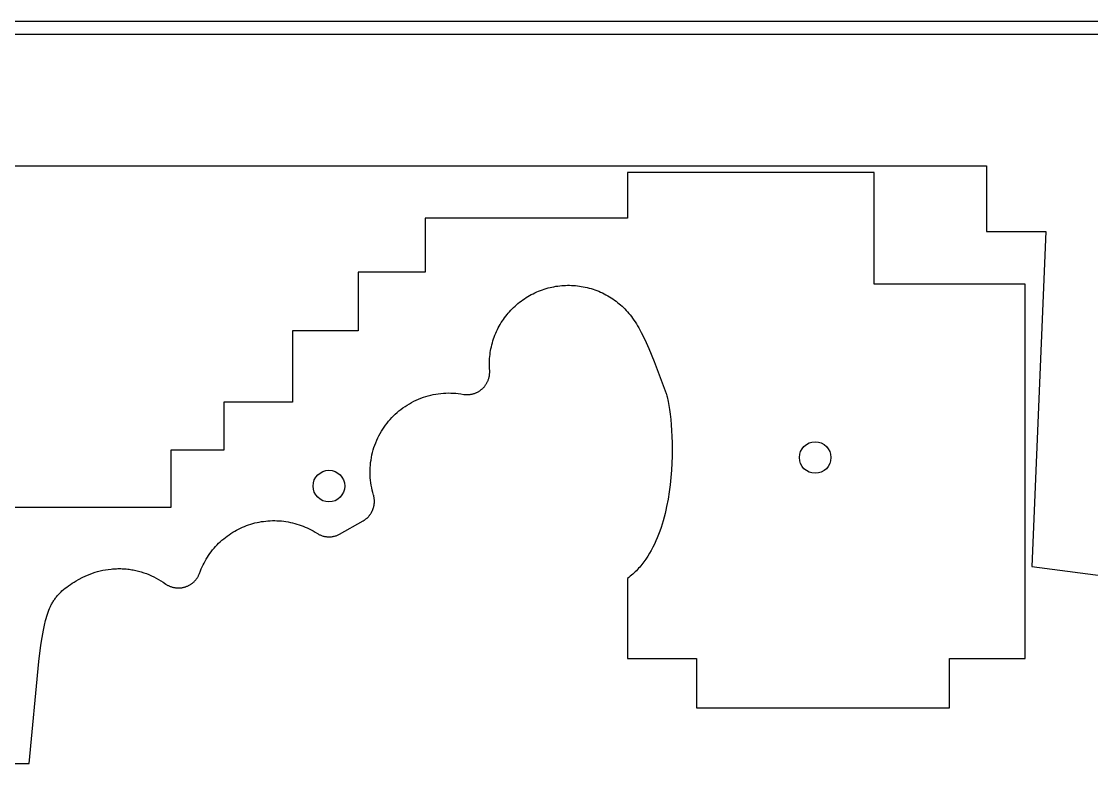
# Model space of a CAD drawing. Extents: x 296 to 1497, y 3 to 304.
# Drawn here: x 1044.5 to 1139.3, y 237.3 to 303.1 of the extents above; entities that cross this region are included whole.
import ezdxf

# ---------------------------------------------------------------- set-up
doc = ezdxf.new("R2010")
doc.units = 0
doc.layers.add('FLAT_PANELS', color=1, linetype='CONTINUOUS')
doc.layers.add('HELP_LINES', color=3, linetype='CONTINUOUS')

msp = doc.modelspace()

# ---------------------------------------------------------------- linework, layer by layer
at = {"layer": 'FLAT_PANELS'}
for p, q in [((1154.97, 301.944, 0), (1025.578, 301.944)), ((1035.708, 290.302), (1130.005, 290.302)), ((1130.005, 290.302), (1130.005, 284.481)), ((1120.039, 289.719), (1098.211, 289.719)), ((1098.211, 289.719), (1098.211, 285.644)), ((1120.039, 279.824), (1120.039, 289.719)), ((1098.211, 285.644), (1080.285, 285.644)), ((1080.285, 285.644), (1080.285, 280.86)), ((1130.005, 284.481), (1135.244, 284.481)), ((1135.244, 284.481), (1134.017, 254.795)), ((1080.285, 280.86), (1074.345, 280.86)), ((1074.345, 280.86), (1074.345, 275.686)), ((1092.029, 279.645), (1092.202, 279.666)), ((1092.202, 279.666), (1092.374, 279.683)), ((1092.374, 279.683), (1092.547, 279.696)), ((1092.547, 279.696), (1092.718, 279.704)), ((1092.718, 279.704), (1092.89, 279.708)), ((1092.89, 279.708), (1093.063, 279.708)), ((1093.063, 279.708), (1093.236, 279.703)), ((1093.236, 279.703), (1093.41, 279.694)), ((1093.41, 279.694), (1093.585, 279.681)), ((1093.585, 279.681), (1093.759, 279.664)), ((1093.759, 279.664), (1093.934, 279.641)), ((1133.427, 279.824), (1120.039, 279.824)), ((1133.427, 246.645), (1133.427, 279.824)), ((1089.215, 278.617), (1089.366, 278.711)), ((1089.366, 278.711), (1089.52, 278.801)), ((1089.52, 278.801), (1089.677, 278.887)), ((1089.677, 278.887), (1089.836, 278.968)), ((1089.836, 278.968), (1089.996, 279.046)), ((1089.996, 279.046), (1090.159, 279.12)), ((1090.159, 279.12), (1090.323, 279.19)), ((1090.323, 279.19), (1090.489, 279.255)), ((1090.489, 279.255), (1090.657, 279.316)), ((1090.657, 279.316), (1090.826, 279.373)), ((1090.826, 279.373), (1090.996, 279.425)), ((1090.996, 279.425), (1091.167, 279.473)), ((1091.167, 279.473), (1091.338, 279.516)), ((1091.338, 279.516), (1091.51, 279.555)), ((1091.51, 279.555), (1091.683, 279.589)), ((1091.683, 279.589), (1091.856, 279.619)), ((1091.856, 279.619), (1092.029, 279.645)), ((1093.934, 279.641), (1094.108, 279.615)), ((1094.108, 279.615), (1094.283, 279.584)), ((1094.283, 279.584), (1094.456, 279.548)), ((1094.456, 279.548), (1094.63, 279.508)), ((1094.63, 279.508), (1094.802, 279.464)), ((1094.802, 279.464), (1094.973, 279.415)), ((1094.973, 279.415), (1095.144, 279.362)), ((1095.144, 279.362), (1095.313, 279.304)), ((1095.313, 279.304), (1095.48, 279.242)), ((1095.48, 279.242), (1095.646, 279.176)), ((1095.646, 279.176), (1095.81, 279.105)), ((1095.81, 279.105), (1095.972, 279.031)), ((1095.972, 279.031), (1096.132, 278.952)), ((1096.132, 278.952), (1096.29, 278.87)), ((1096.29, 278.87), (1096.446, 278.783)), ((1096.446, 278.783), (1096.598, 278.693)), ((1088.109, 277.747), (1088.236, 277.867)), ((1088.236, 277.867), (1088.366, 277.983)), ((1088.366, 277.983), (1088.5, 278.097)), ((1088.5, 278.097), (1088.637, 278.208)), ((1088.637, 278.208), (1088.777, 278.315)), ((1088.777, 278.315), (1088.92, 278.419)), ((1088.92, 278.419), (1089.066, 278.52)), ((1089.066, 278.52), (1089.215, 278.617)), ((1096.598, 278.693), (1096.749, 278.6)), ((1096.749, 278.6), (1096.896, 278.502)), ((1096.896, 278.502), (1097.04, 278.402)), ((1097.04, 278.402), (1097.182, 278.298)), ((1097.182, 278.298), (1097.32, 278.191)), ((1097.32, 278.191), (1097.455, 278.081)), ((1097.455, 278.081), (1097.587, 277.968)), ((1097.587, 277.968), (1097.715, 277.853)), ((1097.715, 277.853), (1097.84, 277.735)), ((1087.213, 276.694), (1087.315, 276.836)), ((1087.315, 276.836), (1087.419, 276.976)), ((1087.419, 276.976), (1087.527, 277.112)), ((1087.527, 277.112), (1087.637, 277.245)), ((1087.637, 277.245), (1087.75, 277.374)), ((1087.75, 277.374), (1087.866, 277.501)), ((1087.866, 277.501), (1087.986, 277.626)), ((1087.986, 277.626), (1088.109, 277.747)), ((1097.84, 277.735), (1097.962, 277.613)), ((1097.962, 277.613), (1098.082, 277.488)), ((1098.082, 277.488), (1098.2, 277.358)), ((1098.2, 277.358), (1098.316, 277.224)), ((1098.316, 277.224), (1098.43, 277.084)), ((1098.43, 277.084), (1098.543, 276.939)), ((1098.543, 276.939), (1098.655, 276.788)), ((1086.678, 275.78), (1086.758, 275.939)), ((1086.758, 275.939), (1086.842, 276.095)), ((1086.842, 276.095), (1086.929, 276.249)), ((1086.929, 276.249), (1087.02, 276.4)), ((1087.02, 276.4), (1087.115, 276.548)), ((1087.115, 276.548), (1087.213, 276.694)), ((1098.655, 276.788), (1098.765, 276.631)), ((1098.765, 276.631), (1098.875, 276.467)), ((1098.875, 276.467), (1098.983, 276.295)), ((1098.983, 276.295), (1099.092, 276.117)), ((1099.092, 276.117), (1099.2, 275.93)), ((1099.2, 275.93), (1099.416, 275.532)), ((1074.345, 275.686), (1068.526, 275.686)), ((1068.526, 275.686), (1068.526, 269.346)), ((1086.283, 274.786), (1086.339, 274.956)), ((1086.339, 274.956), (1086.398, 275.124)), ((1086.398, 275.124), (1086.462, 275.291)), ((1086.462, 275.291), (1086.53, 275.456)), ((1086.53, 275.456), (1086.602, 275.619)), ((1086.602, 275.619), (1086.678, 275.78)), ((1099.416, 275.532), (1099.633, 275.099)), ((1099.633, 275.099), (1099.854, 274.629)), ((1086.074, 273.92), (1086.107, 274.095)), ((1086.107, 274.095), (1086.144, 274.269)), ((1086.144, 274.269), (1086.186, 274.442)), ((1086.186, 274.442), (1086.233, 274.615)), ((1086.233, 274.615), (1086.283, 274.786)), ((1099.854, 274.629), (1100.08, 274.118)), ((1100.08, 274.118), (1100.553, 272.969)), ((1085.97, 272.869), (1085.976, 273.044)), ((1085.976, 273.044), (1085.987, 273.219)), ((1085.987, 273.219), (1086.002, 273.395)), ((1086.002, 273.395), (1086.021, 273.57)), ((1086.021, 273.57), (1086.045, 273.745)), ((1086.045, 273.745), (1086.074, 273.92)), ((1085.968, 272.695), (1085.97, 272.869)), ((1085.97, 272.522), (1085.968, 272.695)), ((1085.977, 272.349), (1085.97, 272.522)), ((1085.992, 272.122), (1085.977, 272.349)), ((1085.993, 272.067), (1085.992, 272.122)), ((1100.553, 272.969), (1101.633, 270.119)), ((1085.779, 271.125), (1085.805, 271.177)), ((1085.805, 271.177), (1085.829, 271.23)), ((1085.829, 271.23), (1085.851, 271.283)), ((1085.851, 271.283), (1085.872, 271.337)), ((1085.872, 271.337), (1085.891, 271.392)), ((1085.891, 271.392), (1085.908, 271.447)), ((1085.908, 271.447), (1085.924, 271.503)), ((1085.924, 271.503), (1085.939, 271.559)), ((1085.939, 271.559), (1085.951, 271.615)), ((1085.951, 271.615), (1085.962, 271.672)), ((1085.962, 271.672), (1085.972, 271.728)), ((1085.972, 271.728), (1085.979, 271.785)), ((1085.979, 271.785), (1085.985, 271.842)), ((1085.985, 271.842), (1085.99, 271.898)), ((1085.99, 271.898), (1085.993, 271.955)), ((1085.994, 272.011), (1085.993, 272.067)), ((1085.993, 271.955), (1085.994, 272.011)), ((1084.708, 270.157), (1084.761, 270.179)), ((1084.761, 270.179), (1084.815, 270.202)), ((1084.815, 270.202), (1084.867, 270.226)), ((1084.867, 270.226), (1084.918, 270.252)), ((1084.918, 270.252), (1084.969, 270.279)), ((1084.969, 270.279), (1085.018, 270.308)), ((1085.018, 270.308), (1085.067, 270.338)), ((1085.067, 270.338), (1085.114, 270.369)), ((1085.114, 270.369), (1085.16, 270.401)), ((1085.16, 270.401), (1085.206, 270.435)), ((1085.206, 270.435), (1085.25, 270.469)), ((1085.25, 270.469), (1085.292, 270.505)), ((1085.292, 270.505), (1085.334, 270.541)), ((1085.334, 270.541), (1085.374, 270.579)), ((1085.374, 270.579), (1085.414, 270.618)), ((1085.414, 270.618), (1085.453, 270.658)), ((1085.453, 270.658), (1085.491, 270.699)), ((1085.491, 270.699), (1085.528, 270.742)), ((1085.528, 270.742), (1085.563, 270.786)), ((1085.563, 270.786), (1085.598, 270.831)), ((1085.598, 270.831), (1085.631, 270.878)), ((1085.631, 270.878), (1085.664, 270.925)), ((1085.664, 270.925), (1085.695, 270.974)), ((1085.695, 270.974), (1085.724, 271.023)), ((1085.724, 271.023), (1085.753, 271.073)), ((1085.753, 271.073), (1085.779, 271.125)), ((1068.526, 269.346), (1062.435, 269.346)), ((1062.435, 269.346), (1062.435, 265.103)), ((1078.875, 269.218), (1079.073, 269.328)), ((1079.073, 269.328), (1079.275, 269.433)), ((1079.275, 269.433), (1079.48, 269.531)), ((1079.48, 269.531), (1079.689, 269.623)), ((1079.689, 269.623), (1079.9, 269.708)), ((1079.9, 269.708), (1080.115, 269.786)), ((1080.115, 269.786), (1080.332, 269.857)), ((1080.332, 269.857), (1080.551, 269.92)), ((1080.551, 269.92), (1080.772, 269.977)), ((1080.772, 269.977), (1080.994, 270.026)), ((1080.994, 270.026), (1081.217, 270.068)), ((1081.217, 270.068), (1081.441, 270.103)), ((1081.441, 270.103), (1081.665, 270.13)), ((1081.665, 270.13), (1081.889, 270.15)), ((1081.889, 270.15), (1082.113, 270.163)), ((1082.113, 270.163), (1082.336, 270.168)), ((1082.336, 270.168), (1082.557, 270.167)), ((1082.557, 270.167), (1082.778, 270.158)), ((1082.778, 270.158), (1082.996, 270.143)), ((1082.996, 270.143), (1083.213, 270.121)), ((1083.213, 270.121), (1083.427, 270.092)), ((1083.427, 270.092), (1083.694, 270.048)), ((1083.694, 270.048), (1083.749, 270.041)), ((1083.749, 270.041), (1083.804, 270.035)), ((1083.804, 270.035), (1083.86, 270.03)), ((1083.86, 270.03), (1083.917, 270.027)), ((1083.917, 270.027), (1083.973, 270.026)), ((1083.973, 270.026), (1084.03, 270.026)), ((1084.03, 270.026), (1084.088, 270.028)), ((1084.088, 270.028), (1084.145, 270.031)), ((1084.145, 270.031), (1084.202, 270.037)), ((1084.202, 270.037), (1084.259, 270.043)), ((1084.259, 270.043), (1084.316, 270.052)), ((1084.316, 270.052), (1084.373, 270.062)), ((1084.373, 270.062), (1084.43, 270.074)), ((1084.43, 270.074), (1084.487, 270.087)), ((1084.487, 270.087), (1084.543, 270.103)), ((1084.543, 270.103), (1084.598, 270.119)), ((1084.598, 270.119), (1084.653, 270.138)), ((1084.653, 270.138), (1084.708, 270.157)), ((1101.633, 270.119), (1101.648, 270.076)), ((1101.648, 270.076), (1101.664, 270.031)), ((1101.664, 270.031), (1101.694, 269.93)), ((1101.694, 269.93), (1101.725, 269.816)), ((1101.725, 269.816), (1101.755, 269.69)), ((1101.755, 269.69), (1101.786, 269.552)), ((1101.786, 269.552), (1101.816, 269.402)), ((1101.816, 269.402), (1101.875, 269.07)), ((1077.469, 268.139), (1077.626, 268.29)), ((1077.626, 268.29), (1077.789, 268.437)), ((1077.789, 268.437), (1077.957, 268.58)), ((1077.957, 268.58), (1078.131, 268.717)), ((1078.131, 268.717), (1078.31, 268.851)), ((1078.31, 268.851), (1078.494, 268.978)), ((1078.494, 268.978), (1078.682, 269.101)), ((1078.682, 269.101), (1078.875, 269.218)), ((1101.875, 269.07), (1101.932, 268.695)), ((1101.932, 268.695), (1101.984, 268.282)), ((1076.764, 267.323), (1076.896, 267.496)), ((1076.896, 267.496), (1077.032, 267.664)), ((1077.032, 267.664), (1077.173, 267.827)), ((1077.173, 267.827), (1077.318, 267.985)), ((1077.318, 267.985), (1077.469, 268.139)), ((1101.984, 268.282), (1102.032, 267.833)), ((1102.032, 267.833), (1102.073, 267.352)), ((1102.073, 267.352), (1102.107, 266.841)), ((1076.179, 266.383), (1076.285, 266.58)), ((1076.285, 266.58), (1076.397, 266.773)), ((1076.397, 266.773), (1076.514, 266.961)), ((1076.514, 266.961), (1076.637, 267.145)), ((1076.637, 267.145), (1076.764, 267.323)), ((1102.107, 266.841), (1102.133, 266.303)), ((1075.743, 265.34), (1075.817, 265.555)), ((1075.817, 265.555), (1075.898, 265.767)), ((1075.898, 265.767), (1075.985, 265.976)), ((1075.985, 265.976), (1076.079, 266.181)), ((1076.079, 266.181), (1076.179, 266.383)), ((1102.133, 266.303), (1102.149, 265.742)), ((1102.149, 265.742), (1102.154, 265.16)), ((1062.435, 265.103), (1057.756, 265.103)), ((1057.756, 265.103), (1057.756, 260.033)), ((1075.517, 264.456), (1075.563, 264.68)), ((1075.563, 264.68), (1075.616, 264.902)), ((1075.616, 264.902), (1075.676, 265.122)), ((1075.676, 265.122), (1075.743, 265.34)), ((1102.147, 264.56), (1102.127, 263.946)), ((1102.154, 265.16), (1102.147, 264.56)), ((1075.4, 263.326), (1075.408, 263.552)), ((1075.408, 263.552), (1075.424, 263.779)), ((1075.424, 263.779), (1075.448, 264.005)), ((1075.448, 264.005), (1075.479, 264.231)), ((1075.479, 264.231), (1075.517, 264.456)), ((1102.127, 263.946), (1102.093, 263.319)), ((1075.398, 263.1), (1075.4, 263.326)), ((1075.404, 262.875), (1075.398, 263.1)), ((1075.417, 262.652), (1075.404, 262.875)), ((1075.437, 262.43), (1075.417, 262.652)), ((1102.044, 262.684), (1101.978, 262.043)), ((1102.093, 263.319), (1102.044, 262.684)), ((1075.464, 262.21), (1075.437, 262.43)), ((1075.497, 261.992), (1075.464, 262.21)), ((1075.538, 261.776), (1075.497, 261.992)), ((1075.584, 261.563), (1075.538, 261.776)), ((1101.978, 262.043), (1101.894, 261.4)), ((1075.637, 261.354), (1075.584, 261.563)), ((1075.707, 261.11), (1075.637, 261.354)), ((1075.717, 261.072), (1075.707, 261.11)), ((1075.727, 261.033), (1075.717, 261.072)), ((1075.735, 260.995), (1075.727, 261.033)), ((1075.744, 260.955), (1075.735, 260.995)), ((1075.751, 260.916), (1075.744, 260.955)), ((1075.758, 260.876), (1075.751, 260.916)), ((1075.763, 260.835), (1075.758, 260.876)), ((1075.768, 260.794), (1075.763, 260.835)), ((1075.773, 260.753), (1075.768, 260.794)), ((1075.776, 260.712), (1075.773, 260.753)), ((1075.779, 260.67), (1075.776, 260.712)), ((1101.792, 260.756), (1101.669, 260.115)), ((1101.894, 261.4), (1101.792, 260.756)), ((1057.756, 260.033), (1035.054, 260.033)), ((1075.604, 259.747), (1075.621, 259.787)), ((1075.621, 259.787), (1075.638, 259.827)), ((1075.638, 259.827), (1075.654, 259.868)), ((1075.654, 259.868), (1075.669, 259.909)), ((1075.669, 259.909), (1075.683, 259.951)), ((1075.683, 259.951), (1075.696, 259.992)), ((1075.696, 259.992), (1075.708, 260.034)), ((1075.708, 260.034), (1075.719, 260.076)), ((1075.719, 260.076), (1075.729, 260.119)), ((1075.729, 260.119), (1075.739, 260.161)), ((1075.739, 260.161), (1075.747, 260.204)), ((1075.747, 260.204), (1075.755, 260.246)), ((1075.755, 260.246), (1075.761, 260.289)), ((1075.761, 260.289), (1075.767, 260.332)), ((1075.767, 260.332), (1075.771, 260.374)), ((1075.771, 260.374), (1075.775, 260.417)), ((1075.775, 260.417), (1075.778, 260.46)), ((1075.778, 260.46), (1075.78, 260.502)), ((1075.78, 260.629), (1075.779, 260.67)), ((1075.781, 260.587), (1075.78, 260.629)), ((1075.78, 260.502), (1075.781, 260.544)), ((1075.781, 260.544), (1075.781, 260.587)), ((1101.6, 259.797), (1101.525, 259.48)), ((1101.669, 260.115), (1101.6, 259.797)), ((1065.96, 258.796), (1066.156, 258.82)), ((1066.156, 258.82), (1066.353, 258.838)), ((1066.353, 258.838), (1066.551, 258.85)), ((1066.551, 258.85), (1066.75, 258.857)), ((1066.75, 258.857), (1066.949, 258.858)), ((1066.949, 258.858), (1067.149, 258.854)), ((1067.149, 258.854), (1067.349, 258.844)), ((1067.349, 258.844), (1067.548, 258.828)), ((1067.548, 258.828), (1067.747, 258.806)), ((1067.747, 258.806), (1067.945, 258.779)), ((1072.697, 257.654), (1074.77, 258.831)), ((1074.77, 258.831), (1074.803, 258.851)), ((1074.803, 258.851), (1074.837, 258.871)), ((1074.837, 258.871), (1074.87, 258.893)), ((1074.87, 258.893), (1074.904, 258.915)), ((1074.904, 258.915), (1074.937, 258.938)), ((1074.937, 258.938), (1074.969, 258.961)), ((1074.969, 258.961), (1075.002, 258.986)), ((1075.002, 258.986), (1075.034, 259.011)), ((1075.034, 259.011), (1075.066, 259.037)), ((1075.066, 259.037), (1075.097, 259.064)), ((1075.097, 259.064), (1075.128, 259.091)), ((1075.128, 259.091), (1075.158, 259.12)), ((1075.158, 259.12), (1075.188, 259.149)), ((1075.188, 259.149), (1075.218, 259.179)), ((1075.218, 259.179), (1075.247, 259.209)), ((1075.247, 259.209), (1075.275, 259.241)), ((1075.275, 259.241), (1075.303, 259.273)), ((1075.303, 259.273), (1075.331, 259.306)), ((1075.331, 259.306), (1075.357, 259.339)), ((1075.357, 259.339), (1075.383, 259.373)), ((1075.383, 259.373), (1075.409, 259.408)), ((1075.409, 259.408), (1075.434, 259.443)), ((1075.434, 259.443), (1075.458, 259.479)), ((1075.458, 259.479), (1075.481, 259.516)), ((1075.481, 259.516), (1075.503, 259.553)), ((1075.503, 259.553), (1075.525, 259.591)), ((1075.525, 259.591), (1075.546, 259.629)), ((1075.546, 259.629), (1075.566, 259.668)), ((1075.566, 259.668), (1075.585, 259.707)), ((1075.585, 259.707), (1075.604, 259.747)), ((1101.359, 258.854), (1101.267, 258.545)), ((1101.445, 259.166), (1101.359, 258.854)), ((1101.525, 259.48), (1101.445, 259.166)), ((1063.237, 257.829), (1063.407, 257.93)), ((1063.407, 257.93), (1063.579, 258.025)), ((1063.579, 258.025), (1063.752, 258.115)), ((1063.752, 258.115), (1063.928, 258.2)), ((1063.928, 258.2), (1064.105, 258.28)), ((1064.105, 258.28), (1064.283, 258.354)), ((1064.283, 258.354), (1064.462, 258.423)), ((1064.462, 258.423), (1064.641, 258.487)), ((1064.641, 258.487), (1064.823, 258.546)), ((1064.823, 258.546), (1065.007, 258.6)), ((1065.007, 258.6), (1065.194, 258.65)), ((1065.194, 258.65), (1065.382, 258.694)), ((1065.382, 258.694), (1065.573, 258.733)), ((1065.573, 258.733), (1065.766, 258.768)), ((1065.766, 258.768), (1065.96, 258.796)), ((1067.945, 258.779), (1068.143, 258.746)), ((1068.143, 258.746), (1068.339, 258.707)), ((1068.339, 258.707), (1068.534, 258.663)), ((1068.534, 258.663), (1068.727, 258.614)), ((1068.727, 258.614), (1068.918, 258.559)), ((1068.918, 258.559), (1069.107, 258.499)), ((1069.107, 258.499), (1069.294, 258.433)), ((1069.294, 258.433), (1069.478, 258.363)), ((1069.478, 258.363), (1069.66, 258.288)), ((1069.66, 258.288), (1069.838, 258.208)), ((1069.838, 258.208), (1070.014, 258.123)), ((1070.014, 258.123), (1070.186, 258.034)), ((1070.186, 258.034), (1070.355, 257.941)), ((1070.355, 257.941), (1070.521, 257.844)), ((1101.065, 257.938), (1100.955, 257.641)), ((1101.169, 258.24), (1101.065, 257.938)), ((1101.267, 258.545), (1101.169, 258.24)), ((1061.983, 256.85), (1062.128, 256.988)), ((1062.128, 256.988), (1062.277, 257.122)), ((1062.277, 257.122), (1062.429, 257.252)), ((1062.429, 257.252), (1062.584, 257.377)), ((1062.584, 257.377), (1062.743, 257.497)), ((1062.743, 257.497), (1062.905, 257.613)), ((1062.905, 257.613), (1063.07, 257.723)), ((1063.07, 257.723), (1063.237, 257.829)), ((1070.521, 257.844), (1070.738, 257.709)), ((1070.738, 257.709), (1070.795, 257.676)), ((1070.795, 257.676), (1070.853, 257.645)), ((1070.853, 257.645), (1070.913, 257.615)), ((1070.913, 257.615), (1070.974, 257.588)), ((1070.974, 257.588), (1071.036, 257.562)), ((1071.036, 257.562), (1071.1, 257.538)), ((1071.1, 257.538), (1071.165, 257.517)), ((1071.165, 257.517), (1071.231, 257.497)), ((1071.231, 257.497), (1071.297, 257.48)), ((1071.297, 257.48), (1071.365, 257.465)), ((1071.365, 257.465), (1071.433, 257.452)), ((1071.433, 257.452), (1071.502, 257.442)), ((1071.502, 257.442), (1071.571, 257.434)), ((1071.571, 257.434), (1071.641, 257.428)), ((1071.641, 257.428), (1071.71, 257.425)), ((1071.71, 257.425), (1071.78, 257.424)), ((1071.78, 257.424), (1071.85, 257.426)), ((1071.85, 257.426), (1071.919, 257.43)), ((1071.919, 257.43), (1071.989, 257.437)), ((1071.989, 257.437), (1072.057, 257.446)), ((1072.057, 257.446), (1072.126, 257.457)), ((1072.126, 257.457), (1072.193, 257.47)), ((1072.193, 257.47), (1072.26, 257.486)), ((1072.26, 257.486), (1072.326, 257.504)), ((1072.326, 257.504), (1072.391, 257.524)), ((1072.391, 257.524), (1072.455, 257.547)), ((1072.455, 257.547), (1072.517, 257.571)), ((1072.517, 257.571), (1072.579, 257.597)), ((1072.579, 257.597), (1072.639, 257.625)), ((1072.639, 257.625), (1072.697, 257.654)), ((1100.715, 257.059), (1100.585, 256.776)), ((1100.838, 257.348), (1100.715, 257.059)), ((1100.955, 257.641), (1100.838, 257.348)), ((1061.205, 255.941), (1061.323, 256.101)), ((1061.323, 256.101), (1061.446, 256.258)), ((1061.446, 256.258), (1061.574, 256.411)), ((1061.574, 256.411), (1061.706, 256.561)), ((1061.706, 256.561), (1061.843, 256.708)), ((1061.843, 256.708), (1061.983, 256.85)), ((1100.152, 255.962), (1099.993, 255.704)), ((1100.303, 256.227), (1100.152, 255.962)), ((1100.447, 256.499), (1100.303, 256.227)), ((1100.585, 256.776), (1100.447, 256.499)), ((1060.6, 254.929), (1060.688, 255.102)), ((1060.688, 255.102), (1060.781, 255.275)), ((1060.781, 255.275), (1060.88, 255.445)), ((1060.88, 255.445), (1060.983, 255.613)), ((1060.983, 255.613), (1061.091, 255.778)), ((1061.091, 255.778), (1061.205, 255.941)), ((1099.563, 255.09), (1099.472, 254.973)), ((1099.653, 255.209), (1099.563, 255.09)), ((1099.741, 255.33), (1099.653, 255.209)), ((1099.827, 255.453), (1099.741, 255.33)), ((1099.993, 255.704), (1099.827, 255.453)), ((1050.374, 254.037), (1050.59, 254.125)), ((1050.59, 254.125), (1050.81, 254.207)), ((1050.81, 254.207), (1051.035, 254.282)), ((1051.035, 254.282), (1051.263, 254.35)), ((1051.263, 254.35), (1051.495, 254.41)), ((1051.495, 254.41), (1051.731, 254.463)), ((1051.731, 254.463), (1051.969, 254.507)), ((1051.969, 254.507), (1052.21, 254.544)), ((1052.21, 254.544), (1052.452, 254.572)), ((1052.452, 254.572), (1052.574, 254.583)), ((1052.574, 254.583), (1052.697, 254.592)), ((1052.697, 254.592), (1052.819, 254.599)), ((1052.819, 254.599), (1052.942, 254.603)), ((1052.942, 254.603), (1053.065, 254.605)), ((1053.065, 254.605), (1053.188, 254.606)), ((1053.188, 254.606), (1053.311, 254.604)), ((1053.311, 254.604), (1053.434, 254.6)), ((1053.434, 254.6), (1053.558, 254.593)), ((1053.558, 254.593), (1053.681, 254.585)), ((1053.681, 254.585), (1053.803, 254.574)), ((1053.803, 254.574), (1053.926, 254.561)), ((1053.926, 254.561), (1054.048, 254.546)), ((1054.048, 254.546), (1054.17, 254.529)), ((1054.17, 254.529), (1054.292, 254.51)), ((1054.292, 254.51), (1054.413, 254.489)), ((1054.413, 254.489), (1054.534, 254.465)), ((1054.534, 254.465), (1054.654, 254.44)), ((1054.654, 254.44), (1054.773, 254.412)), ((1054.773, 254.412), (1054.892, 254.383)), ((1054.892, 254.383), (1055.128, 254.317)), ((1055.128, 254.317), (1055.36, 254.244)), ((1055.36, 254.244), (1055.588, 254.163)), ((1055.588, 254.163), (1055.813, 254.075)), ((1055.813, 254.075), (1056.033, 253.98)), ((1060.213, 254.011), (1060.238, 254.063)), ((1060.238, 254.063), (1060.26, 254.115)), ((1060.26, 254.115), (1060.282, 254.167)), ((1060.282, 254.167), (1060.368, 254.398)), ((1060.368, 254.398), (1060.44, 254.576)), ((1060.44, 254.576), (1060.518, 254.753)), ((1060.518, 254.753), (1060.6, 254.929)), ((1098.665, 254.115), (1098.554, 254.018)), ((1098.773, 254.214), (1098.665, 254.115)), ((1098.879, 254.316), (1098.773, 254.214)), ((1098.983, 254.42), (1098.879, 254.316)), ((1099.085, 254.526), (1098.983, 254.42)), ((1099.184, 254.634), (1099.085, 254.526)), ((1099.282, 254.745), (1099.184, 254.634)), ((1099.378, 254.858), (1099.282, 254.745)), ((1099.472, 254.973), (1099.378, 254.858)), ((1134.017, 254.795), (1149.852, 252.715)), ((1048.684, 253.09), (1048.846, 253.201)), ((1048.846, 253.201), (1049.015, 253.31)), ((1049.015, 253.31), (1049.191, 253.419)), ((1049.191, 253.419), (1049.373, 253.526)), ((1049.373, 253.526), (1049.561, 253.631)), ((1049.561, 253.631), (1049.956, 253.841)), ((1049.956, 253.841), (1050.162, 253.942)), ((1050.162, 253.942), (1050.374, 254.037)), ((1056.033, 253.98), (1056.248, 253.877)), ((1056.248, 253.877), (1056.458, 253.769)), ((1056.458, 253.769), (1056.664, 253.654)), ((1056.664, 253.654), (1056.863, 253.533)), ((1056.863, 253.533), (1057.057, 253.406)), ((1057.057, 253.406), (1057.291, 253.242)), ((1057.291, 253.242), (1057.338, 253.211)), ((1057.338, 253.211), (1057.386, 253.181)), ((1057.386, 253.181), (1057.436, 253.153)), ((1057.436, 253.153), (1057.486, 253.125)), ((1057.486, 253.125), (1057.537, 253.099)), ((1059.325, 253.112), (1059.376, 253.139)), ((1059.376, 253.139), (1059.427, 253.167)), ((1059.427, 253.167), (1059.477, 253.197)), ((1059.477, 253.197), (1059.526, 253.229)), ((1059.526, 253.229), (1059.574, 253.262)), ((1059.574, 253.262), (1059.622, 253.297)), ((1059.622, 253.297), (1059.668, 253.333)), ((1059.668, 253.333), (1059.714, 253.37)), ((1059.714, 253.37), (1059.758, 253.409)), ((1059.758, 253.409), (1059.801, 253.449)), ((1059.801, 253.449), (1059.843, 253.491)), ((1059.843, 253.491), (1059.884, 253.533)), ((1059.884, 253.533), (1059.923, 253.577)), ((1059.923, 253.577), (1059.962, 253.622)), ((1059.962, 253.622), (1059.998, 253.668)), ((1059.998, 253.668), (1060.033, 253.714)), ((1060.033, 253.714), (1060.067, 253.762)), ((1060.067, 253.762), (1060.1, 253.811)), ((1060.1, 253.811), (1060.13, 253.86)), ((1060.13, 253.86), (1060.159, 253.91)), ((1060.159, 253.91), (1060.187, 253.96)), ((1060.187, 253.96), (1060.213, 254.011)), ((1098.327, 253.832), (1098.211, 253.743)), ((1098.211, 253.743), (1098.211, 253.657)), ((1098.211, 253.657), (1098.211, 252.492)), ((1098.442, 253.924), (1098.327, 253.832)), ((1098.554, 254.018), (1098.442, 253.924)), ((1047.624, 252.118), (1047.678, 252.184)), ((1047.678, 252.184), (1047.734, 252.249)), ((1047.734, 252.249), (1047.791, 252.314)), ((1047.791, 252.314), (1047.85, 252.377)), ((1047.85, 252.377), (1047.91, 252.44)), ((1047.91, 252.44), (1047.972, 252.502)), ((1047.972, 252.502), (1048.036, 252.564)), ((1048.036, 252.564), (1048.101, 252.625)), ((1048.101, 252.625), (1048.237, 252.744)), ((1048.237, 252.744), (1048.379, 252.862)), ((1048.379, 252.862), (1048.528, 252.977)), ((1048.528, 252.977), (1048.684, 253.09)), ((1057.537, 253.099), (1057.59, 253.074)), ((1057.59, 253.074), (1057.643, 253.051)), ((1057.643, 253.051), (1057.697, 253.029)), ((1057.697, 253.029), (1057.752, 253.009)), ((1057.752, 253.009), (1057.807, 252.99)), ((1057.807, 252.99), (1057.863, 252.973)), ((1057.863, 252.973), (1057.92, 252.957)), ((1057.92, 252.957), (1057.977, 252.944)), ((1057.977, 252.944), (1058.035, 252.931)), ((1058.035, 252.931), (1058.093, 252.921)), ((1058.093, 252.921), (1058.151, 252.912)), ((1058.151, 252.912), (1058.21, 252.905)), ((1058.21, 252.905), (1058.269, 252.9)), ((1058.269, 252.9), (1058.327, 252.896)), ((1058.327, 252.896), (1058.386, 252.895)), ((1058.386, 252.895), (1058.445, 252.895)), ((1058.445, 252.895), (1058.503, 252.896)), ((1058.503, 252.896), (1058.561, 252.899)), ((1058.561, 252.899), (1058.619, 252.904)), ((1058.619, 252.904), (1058.676, 252.911)), ((1058.676, 252.911), (1058.733, 252.919)), ((1058.733, 252.919), (1058.79, 252.929)), ((1058.79, 252.929), (1058.846, 252.941)), ((1058.846, 252.941), (1058.901, 252.953)), ((1058.901, 252.953), (1058.956, 252.968)), ((1058.956, 252.968), (1059.009, 252.984)), ((1059.009, 252.984), (1059.063, 253.001)), ((1059.063, 253.001), (1059.116, 253.02)), ((1059.116, 253.02), (1059.169, 253.04)), ((1059.169, 253.04), (1059.221, 253.063)), ((1059.221, 253.063), (1059.274, 253.086)), ((1059.274, 253.086), (1059.325, 253.112)), ((1098.211, 252.492), (1098.211, 246.645)), ((1047.01, 251.087), (1047.083, 251.248)), ((1047.083, 251.248), (1047.121, 251.326)), ((1047.121, 251.326), (1047.16, 251.404)), ((1047.16, 251.404), (1047.2, 251.48)), ((1047.2, 251.48), (1047.242, 251.555)), ((1047.242, 251.555), (1047.285, 251.629)), ((1047.285, 251.629), (1047.329, 251.702)), ((1047.329, 251.702), (1047.375, 251.773)), ((1047.375, 251.773), (1047.422, 251.844)), ((1047.422, 251.844), (1047.47, 251.914)), ((1047.47, 251.914), (1047.52, 251.983)), ((1047.52, 251.983), (1047.571, 252.051)), ((1047.571, 252.051), (1047.624, 252.118)), ((1046.706, 250.201), (1046.76, 250.39)), ((1046.76, 250.39), (1046.817, 250.573)), ((1046.817, 250.573), (1046.878, 250.75)), ((1046.878, 250.75), (1046.942, 250.921)), ((1046.942, 250.921), (1047.01, 251.087)), ((1046.467, 249.155), (1046.557, 249.595)), ((1046.557, 249.595), (1046.654, 250.006)), ((1046.654, 250.006), (1046.706, 250.201)), ((1046.242, 247.837), (1046.351, 248.519)), ((1046.351, 248.519), (1046.467, 249.155)), ((1046.041, 246.367), (1046.242, 247.837)), ((1098.211, 246.645), (1099.688, 246.645)), ((1099.688, 246.645), (1104.322, 246.645)), ((1104.322, 246.645), (1104.322, 242.28)), ((1126.732, 242.28), (1126.732, 246.645)), ((1126.732, 246.645), (1133.427, 246.645)), ((1045.184, 237.332), (1046.041, 246.367)), ((1104.322, 242.28), (1126.732, 242.28)), ((915.792, 237.332, 0), (1045.184, 237.332))]:
    msp.add_line(p, q, dxfattribs=at)
for centre in [(1114.824, 264.452), (1071.746, 261.916)]:
    msp.add_circle(centre, 1.4, dxfattribs=at)
at = {"layer": 'HELP_LINES'}
msp.add_line((1496.908, 303.093), (896.908, 303.093), dxfattribs=at)

doc.saveas('drawing.dxf')
